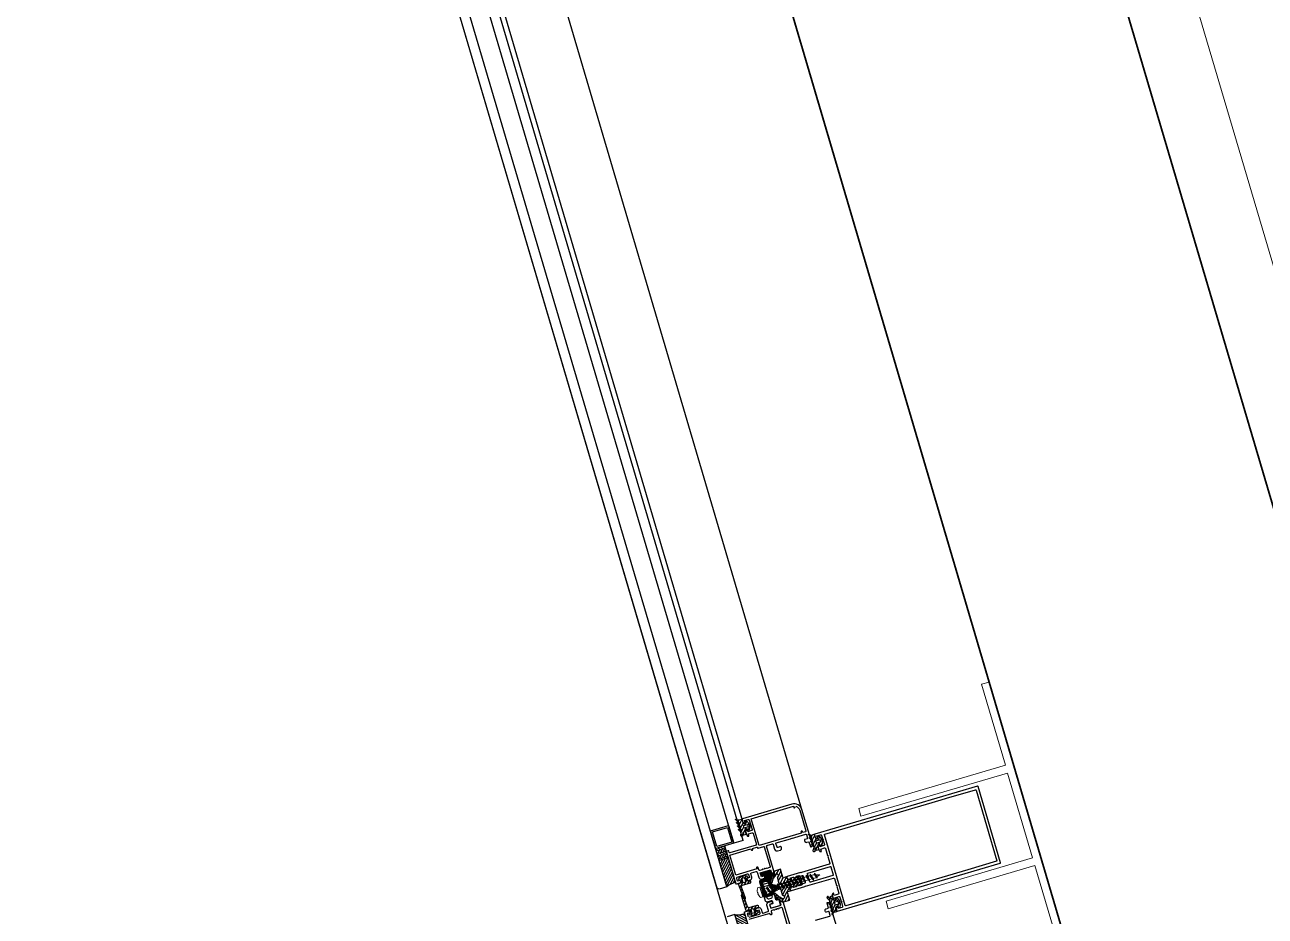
# Model space of a CAD drawing. Header units: millimetres. Extents: x 62878 to 70819, y -67946 to -61850.
# Drawn here: x 64462.2 to 64539.3, y -66742.2 to -66686.8 of the extents above; entities that cross this region are included whole.
import ezdxf

# ---------------------------------------------------------------- set-up
doc = ezdxf.new("R2010")
doc.units = ezdxf.units.MM
doc.layers.add('alan hesabı1', color=7, linetype='Continuous', plot=False)
for name, color, linetype, lineweight in [('Dog_dos_yeni', 63, 'Continuous', 5), ('DOGRAMA', 171, 'Continuous', 0), ('DUVAR-GAZBETON', 84, 'Continuous', 35), ('GOR-2', 152, 'Continuous', 20)]:
    doc.layers.add(name, color=color, linetype=linetype, lineweight=lineweight)
pattern_1 = [(61.42666, (64550.682, -66842.71405), (0.13941514, -0.07592747), [])]

# ---------------------------------------------------------------- blocks, each defined once
blk = doc.blocks.new('a2we')
at = {"lineweight": 5, "ltscale": 0.5}
for p, q in [((-196.01, -415.29), (-196.59, -417.25)), ((-196.01, -415.29), (-195.46, -417.71)), ((-198.11, -420.11), (-197.11, -419.74)), ((-194.92, -421.4), (-198.11, -420.11)), ((-193.92, -421.04), (-198.11, -420.11)), ((-198.11, -422.66), (-197.11, -422.3)), ((-194.92, -423.96), (-198.11, -422.66)), ((-193.92, -423.59), (-198.11, -422.66)), ((-197.57, -417.61), (-196.57, -417.24)), ((-194.16, -418.26), (-197.57, -417.61)), ((-195.16, -418.63), (-197.57, -417.61)), ((-197.11, -419.74), (-197.11, -418.43)), ((-197.11, -419.74), (-193.92, -421.04)), ((-197.11, -419.74), (-193.92, -421.04)), ((-197.11, -422.3), (-197.11, -420.51)), ((-197.11, -422.3), (-193.92, -423.59)), ((-197.11, -422.3), (-193.92, -423.59)), ((-197.11, -424.85), (-197.11, -423.07)), ((-196.89, -417.9), (-197.1, -418.34)), ((-196.57, -417.24), (-194.16, -418.26)), ((-194.16, -418.26), (-195.16, -418.63)), ((-195.16, -418.63), (-194.93, -419.3)), ((-194.92, -420.63), (-194.92, -419.36)), ((-193.92, -421.04), (-194.92, -421.4)), ((-194.92, -423.19), (-194.92, -421.4)), ((-193.92, -423.59), (-194.92, -423.96)), ((-198.11, -425.21), (-197.11, -424.85)), ((-194.92, -426.51), (-198.11, -425.21)), ((-193.92, -426.15), (-198.11, -425.21)), ((-198.11, -427.67), (-197.11, -427.31)), ((-194.92, -428.97), (-198.11, -427.67)), ((-193.92, -428.6), (-198.11, -427.67)), ((-198.11, -429.92), (-197.11, -429.56)), ((-194.92, -431.22), (-198.11, -429.92)), ((-193.92, -430.86), (-198.11, -429.92)), ((-197.11, -424.85), (-193.92, -426.15)), ((-197.11, -424.85), (-193.92, -426.15)), ((-197.11, -427.31), (-197.11, -425.62)), ((-197.11, -427.31), (-193.92, -428.6)), ((-197.11, -427.31), (-193.92, -428.6)), ((-197.11, -429.56), (-197.11, -428.02)), ((-197.11, -429.56), (-193.92, -430.86)), ((-197.11, -429.56), (-193.92, -430.86)), ((-197.11, -431.81), (-197.11, -430.28)), ((-194.92, -425.74), (-194.92, -423.96)), ((-193.92, -426.15), (-194.92, -426.51)), ((-194.92, -428.2), (-194.92, -426.51)), ((-193.92, -428.6), (-194.92, -428.97)), ((-194.92, -430.45), (-194.92, -428.97)), ((-193.92, -430.86), (-194.92, -431.22)), ((-194.92, -432.7), (-194.92, -431.22)), ((-198.11, -432.18), (-197.11, -431.81)), ((-194.92, -433.47), (-198.11, -432.18)), ((-193.92, -433.11), (-198.11, -432.18)), ((-198.11, -434.43), (-197.11, -434.07)), ((-194.92, -435.73), (-198.11, -434.43)), ((-193.92, -435.36), (-198.11, -434.43)), ((-198.11, -436.73), (-197.11, -436.36)), ((-194.92, -438.03), (-198.11, -436.73)), ((-193.92, -437.66), (-198.11, -436.73)), ((-198.11, -439.03), (-197.11, -438.66)), ((-194.92, -440.32), (-198.11, -439.03)), ((-193.92, -439.96), (-198.11, -439.03)), ((-197.11, -431.81), (-193.92, -433.11)), ((-197.11, -431.81), (-193.92, -433.11)), ((-197.11, -434.07), (-197.11, -432.53)), ((-197.11, -434.07), (-193.92, -435.36)), ((-197.11, -434.07), (-193.92, -435.36)), ((-197.11, -436.36), (-197.11, -434.79)), ((-197.11, -436.36), (-193.92, -437.66)), ((-197.11, -436.36), (-193.92, -437.66)), ((-197.11, -438.66), (-197.11, -437.13)), ((-197.11, -438.66), (-193.92, -439.96)), ((-197.11, -438.66), (-193.92, -439.96)), ((-193.92, -433.11), (-194.92, -433.47)), ((-194.92, -434.96), (-194.92, -433.47)), ((-193.92, -435.36), (-194.92, -435.73)), ((-194.92, -437.26), (-194.92, -435.73)), ((-193.92, -437.66), (-194.92, -438.03)), ((-194.92, -439.55), (-194.92, -438.03)), ((-198.11, -441.32), (-197.11, -440.96)), ((-194.92, -442.62), (-198.11, -441.32)), ((-193.92, -442.26), (-198.11, -441.32)), ((-198.11, -443.62), (-197.11, -443.25)), ((-194.92, -444.91), (-198.11, -443.62)), ((-193.92, -444.55), (-198.11, -443.62)), ((-198.11, -445.92), (-197.11, -445.55)), ((-193.92, -446.85), (-198.11, -445.92)), ((-194.92, -447.22), (-198.11, -445.92)), ((-197.11, -440.96), (-197.11, -439.43)), ((-197.11, -440.96), (-193.92, -442.26)), ((-197.11, -443.25), (-197.11, -441.73)), ((-197.11, -443.25), (-193.92, -444.55)), ((-197.11, -445.55), (-197.11, -444.02)), ((-197.11, -445.55), (-193.92, -446.85)), ((-197.11, -445.55), (-193.92, -446.85)), ((-197.11, -447.85), (-197.11, -446.32)), ((-193.92, -439.96), (-194.92, -440.32)), ((-194.92, -441.85), (-194.92, -440.32)), ((-193.92, -442.26), (-194.92, -442.62)), ((-194.92, -444.15), (-194.92, -442.62)), ((-193.92, -444.55), (-194.92, -444.91)), ((-194.92, -446.45), (-194.92, -444.91)), ((-193.92, -446.85), (-194.92, -447.22)), ((-192.8, -453.29), (-199.23, -453.29)), ((-199.23, -454.58), (-199.23, -453.29)), ((-197.11, -447.85), (-198.11, -448.22)), ((-194.92, -449.52), (-198.11, -448.22)), ((-198.11, -448.22), (-193.92, -449.15)), ((-198.11, -450.52), (-197.11, -450.15)), ((-194.92, -451.82), (-198.11, -450.52)), ((-193.92, -451.45), (-198.11, -450.52)), ((-193.92, -449.15), (-197.11, -447.85)), ((-197.11, -450.15), (-197.11, -448.62)), ((-197.11, -450.15), (-193.92, -451.45)), ((-197.11, -453.29), (-197.11, -450.92)), ((-194.92, -448.75), (-194.92, -447.22)), ((-193.92, -449.15), (-194.92, -449.52)), ((-194.92, -451.05), (-194.92, -449.52)), ((-193.92, -451.45), (-194.92, -451.82)), ((-194.92, -453.29), (-194.92, -451.82)), ((-192.8, -454.58), (-192.8, -453.29))]:
    blk.add_line(p, q, dxfattribs=at)
blk.add_lwpolyline([(-196.47, -455.66), (-196.11, -455.4), (-195.92, -455.4), (-195.56, -455.66)], dxfattribs=at)
for centre, radius, start, end in [((-196.91, -418.43), 0.2, 155.32512, 180), ((-195.12, -419.36), 0.2, 0, 19.11162), ((-195.66, -449.53), 6.19, 234.75731, 262.49049), ((-196.37, -449.53), 6.19, 277.50951, 305.24269)]:
    blk.add_arc(centre, radius, start, end, dxfattribs=at)

msp = doc.modelspace()

# ---------------------------------------------------------------- hatches: boundary and pattern name
at = {"layer": 'DOGRAMA', "lineweight": -2}
h = msp.add_hatch(dxfattribs=at)
h.set_pattern_fill('ANSI31', color=256, scale=0.05, angle=433.50578, style=0)
h.set_pattern_definition(pattern_1)
edge = h.paths.add_edge_path(flags=16)
edge.add_arc((64506.728, -66736.668), 0.4, 4.8897, 27.96362, ccw=False)
edge.add_line((64507.127, -66736.634), (64506.885, -66736.706))
edge.add_line((64506.885, -66736.706), (64506.84, -66736.552))
edge.add_line((64506.84, -66736.552), (64507.081, -66736.481))
edge = h.paths.add_edge_path()
edge.add_arc((64506.728, -66736.668), 0.5, -20.44324, 53.29656, ccw=False)
edge.add_line((64507.197, -66736.843), (64507.101, -66736.871))
edge.add_line((64507.101, -66736.871), (64507.067, -66736.756))
edge.add_line((64507.067, -66736.756), (64507.009, -66736.773))
edge.add_arc((64507.037, -66736.869), 0.1, 106.42666, 196.42666)
edge.add_line((64506.942, -66736.897), (64507.004, -66737.108))
edge.add_line((64507.004, -66737.108), (64506.831, -66737.159))
edge.add_line((64506.831, -66737.159), (64506.82, -66737.121))
edge.add_arc((64506.882, -66737.103), 0.065, 128.01732, 196.42666, ccw=False)
edge.add_arc((64506.822, -66737.026), 0.0327, 308.01732, 501.85694)
edge.add_arc((64506.97, -66737.104), 0.199, 150.51044, 200.77634)
edge.add_arc((64506.735, -66737.188), 0.05, -162.60118, 14.91205, ccw=False)
edge.add_arc((64506.996, -66737.106), 0.323, 158.041, 197.36731, ccw=False)
edge.add_arc((64506.678, -66736.978), 0.02, 338.041, 406.42666)
edge.add_line((64506.691, -66736.963), (64506.532, -66736.811))
edge.add_arc((64506.542, -66736.801), 0.015, 66.42666, 226.42666, ccw=False)
edge.add_line((64506.548, -66736.787), (64506.661, -66736.836))
edge.add_arc((64506.669, -66736.818), 0.02, 246.42666, 406.42666)
edge.add_line((64506.683, -66736.803), (64506.47, -66736.6))
edge.add_arc((64506.48, -66736.59), 0.015, 66.42666, 226.42666, ccw=False)
edge.add_line((64506.486, -66736.576), (64506.599, -66736.625))
edge.add_arc((64506.607, -66736.607), 0.02, 246.42666, 406.42666)
edge.add_line((64506.621, -66736.592), (64506.408, -66736.389))
edge.add_arc((64506.418, -66736.379), 0.015, 66.42666, 226.42666, ccw=False)
edge.add_line((64506.424, -66736.365), (64506.537, -66736.414))
edge.add_arc((64506.545, -66736.396), 0.02, 246.42666, 406.42666)
edge.add_line((64506.559, -66736.381), (64506.345, -66736.178))
edge.add_arc((64506.356, -66736.168), 0.015, 66.42666, 226.42666, ccw=False)
edge.add_line((64506.362, -66736.154), (64506.467, -66736.2))
edge.add_arc((64506.507, -66736.108), 0.1, 246.42666, 286.42666)
edge.add_line((64506.535, -66736.204), (64506.721, -66736.149))
edge.add_line((64506.721, -66736.149), (64506.783, -66736.36))
edge.add_arc((64506.879, -66736.332), 0.1, 196.42666, 286.42666)
edge.add_line((64506.907, -66736.428), (64506.965, -66736.411))
edge.add_line((64506.965, -66736.411), (64506.931, -66736.296))
edge.add_line((64506.931, -66736.296), (64507.027, -66736.268))
h = msp.add_hatch(dxfattribs=at)
h.set_pattern_fill('ANSI31', color=256, scale=0.05, angle=433.50578, style=0)
h.set_pattern_definition(pattern_1)
edge = h.paths.add_edge_path()
edge.add_arc((64511.032, -66737.047), 0.1, 246.42666, 286.42666)
edge.add_line((64511.06, -66737.143), (64511.226, -66737.094))
edge.add_line((64511.226, -66737.094), (64511.288, -66737.305))
edge.add_arc((64511.384, -66737.277), 0.1, 196.42666, 286.42666)
edge.add_line((64511.412, -66737.373), (64511.47, -66737.356))
edge.add_line((64511.47, -66737.356), (64511.436, -66737.24))
edge.add_line((64511.436, -66737.24), (64511.532, -66737.212))
edge.add_arc((64511.233, -66737.613), 0.5, -20.44324, 53.29656, ccw=False)
edge.add_line((64511.701, -66737.788), (64511.606, -66737.816))
edge.add_line((64511.606, -66737.816), (64511.572, -66737.701))
edge.add_line((64511.572, -66737.701), (64511.514, -66737.718))
edge.add_arc((64511.542, -66737.814), 0.1, 106.42666, 196.42666)
edge.add_line((64511.446, -66737.842), (64511.509, -66738.053))
edge.add_line((64511.509, -66738.053), (64511.356, -66738.098))
edge.add_line((64511.356, -66738.098), (64511.345, -66738.06))
edge.add_arc((64511.407, -66738.042), 0.065, 128.01732, 196.42666, ccw=False)
edge.add_arc((64511.347, -66737.965), 0.0327, 308.01732, 501.85694)
edge.add_arc((64511.51, -66738.097), 0.242, 141.22919, 186.73596)
edge.add_arc((64511.221, -66738.138), 0.05, -162.60118, 14.91205, ccw=False)
edge.add_arc((64511.543, -66738.11), 0.372, 149.92664, 186.57816, ccw=False)
edge.add_arc((64511.202, -66737.916), 0.02, 338.041, 406.42666)
edge.add_line((64511.216, -66737.902), (64511.057, -66737.75))
edge.add_arc((64511.067, -66737.739), 0.015, 66.42666, 226.42666, ccw=False)
edge.add_line((64511.073, -66737.726), (64511.186, -66737.775))
edge.add_arc((64511.194, -66737.757), 0.02, 246.42666, 406.42666)
edge.add_line((64511.208, -66737.742), (64510.994, -66737.539))
edge.add_arc((64511.005, -66737.528), 0.015, 66.42666, 226.42666, ccw=False)
edge.add_line((64511.011, -66737.515), (64511.124, -66737.564))
edge.add_arc((64511.132, -66737.546), 0.02, 246.42666, 406.42666)
edge.add_line((64511.145, -66737.531), (64510.932, -66737.328))
edge.add_arc((64510.943, -66737.317), 0.015, 66.42666, 226.42666, ccw=False)
edge.add_line((64510.949, -66737.304), (64511.061, -66737.353))
edge.add_arc((64511.069, -66737.335), 0.02, 246.42666, 406.42666)
edge.add_line((64511.083, -66737.32), (64510.87, -66737.117))
edge.add_arc((64510.88, -66737.106), 0.015, 66.42666, 226.42666, ccw=False)
edge.add_line((64510.886, -66737.093), (64510.992, -66737.139))
edge = h.paths.add_edge_path(flags=16)
edge.add_line((64511.607, -66737.586), (64511.419, -66737.642))
edge.add_arc((64511.41, -66737.613), 0.03, 196.42666, 286.42666, ccw=False)
edge.add_line((64511.381, -66737.621), (64511.353, -66737.526))
edge.add_arc((64511.382, -66737.517), 0.03, 106.42666, 196.42666, ccw=False)
edge.add_line((64511.373, -66737.488), (64511.562, -66737.433))
edge.add_arc((64511.57, -66737.461), 0.03, 24.19309, 106.42666, ccw=False)
edge.add_arc((64511.233, -66737.613), 0.4, 8.66022, 24.19309, ccw=False)
edge.add_arc((64511.599, -66737.557), 0.03, -73.57334, 8.66022, ccw=False)
h = msp.add_hatch(dxfattribs=at)
h.set_pattern_fill('AR-HBONE', color=256, scale=0.03, angle=433.50578, style=0)
h.set_pattern_definition([(331.42666, (64538.85888, -66723.72737), (0.16277867, 0.04799068), [0.36, -0.12]), (61.42666, (64538.96426, -66723.78476), (0.16277867, 0.04799068), [0.36, -0.12])])
h.paths.add_polyline_path([(64505.74, -66738.055), (64505.669, -66737.815), (64505.093, -66737.984), (64505.312, -66738.726), (64505.888, -66738.557)])
h = msp.add_hatch(dxfattribs=at)
h.set_pattern_fill('ANSI31', color=256, scale=0.04, angle=433.50578, style=0)
h.set_pattern_definition([(61.42666, (64556.42259, -66862.18545), (0.11153211, -0.06074198), [])])
h.paths.add_polyline_path([(64505.94, -66738.83, 0.414214), (64505.974, -66738.848), (64506.342, -66740.098, 0.153231), (64505.795, -66740.363), (64505.39, -66738.992)])
h.paths.add_polyline_path([(64505.888, -66738.557), (64505.958, -66738.795, 0.414214), (64505.94, -66738.83), (64505.39, -66738.992), (64505.312, -66738.726)])
at = {"layer": 'DOGRAMA', "lineweight": -2, "ltscale": 5}
h = msp.add_hatch(dxfattribs=at)
h.set_pattern_fill('ANSI31', color=256, scale=0.015, angle=433.50578, style=0)
h.set_pattern_definition([(61.42666, (64550.682, -66842.714046), (0.041824542, -0.022778242), [])])
edge = h.paths.add_edge_path(flags=16)
edge.add_line((64508.742, -66740.418), (64508.75, -66740.445))
edge.add_arc((64508.721, -66740.453), 0.03, -43.57334, 16.42666, ccw=False)
edge.add_line((64508.743, -66740.474), (64508.563, -66740.662))
edge.add_arc((64508.636, -66740.731), 0.1, 136.42666, 164.28562)
edge.add_arc((64508.443, -66740.677), 0.1, 286.42666, 344.28562, ccw=False)
edge.add_line((64508.471, -66740.773), (64508.279, -66740.83))
edge.add_arc((64508.265, -66740.782), 0.05, 196.42666, 286.42666, ccw=False)
edge.add_line((64508.217, -66740.796), (64508.034, -66740.172))
edge.add_arc((64508.129, -66740.144), 0.1, 106.42666, 196.42666, ccw=False)
edge.add_line((64508.101, -66740.048), (64508.245, -66740.006))
edge.add_arc((64508.274, -66740.102), 0.1, 16.42666, 106.42666, ccw=False)
edge.add_line((64508.369, -66740.073), (64508.429, -66740.276))
edge.add_arc((64508.525, -66740.248), 0.1, 196.42666, 256.42666)
edge.add_line((64508.502, -66740.345), (64508.72, -66740.398))
edge.add_arc((64508.713, -66740.427), 0.03, 16.42666, 76.42666, ccw=False)
edge = h.paths.add_edge_path()
edge.add_line((64508.194, -66739.833), (64508.151, -66739.684))
edge.add_arc((64508.122, -66739.693), 0.03, 16.42666, 106.42666)
edge.add_line((64508.113, -66739.664), (64507.979, -66739.704))
edge.add_arc((64507.97, -66739.675), 0.03, 196.42666, 286.42666, ccw=False)
edge.add_line((64507.942, -66739.683), (64507.902, -66739.549))
edge.add_arc((64507.95, -66739.535), 0.05, 106.42666, 196.42666, ccw=False)
edge.add_line((64507.936, -66739.487), (64508.449, -66739.336))
edge.add_arc((64508.463, -66739.384), 0.05, 16.42666, 106.42666, ccw=False)
edge.add_line((64508.511, -66739.37), (64508.588, -66739.629))
edge.add_arc((64508.54, -66739.643), 0.05, -73.57334, 16.42666, ccw=False)
edge.add_line((64508.554, -66739.691), (64508.472, -66739.715))
edge.add_arc((64508.486, -66739.763), 0.05, 106.42666, 196.42666)
edge.add_line((64508.438, -66739.777), (64508.549, -66740.151))
edge.add_arc((64508.644, -66740.122), 0.1, 196.42666, 256.42666)
edge.add_line((64508.621, -66740.219), (64508.84, -66740.272))
edge.add_arc((64508.833, -66740.301), 0.03, 16.42666, 76.42666, ccw=False)
edge.add_line((64508.861, -66740.293), (64508.918, -66740.485))
edge.add_arc((64508.889, -66740.494), 0.03, -43.57334, 16.42666, ccw=False)
edge.add_line((64508.911, -66740.514), (64508.725, -66740.71))
edge.add_arc((64508.798, -66740.779), 0.1, 136.42666, 166.91533)
edge.add_arc((64508.505, -66740.711), 0.2, 286.42666, 346.91533, ccw=False)
edge.add_line((64508.562, -66740.903), (64508.226, -66741.002))
edge.add_arc((64508.198, -66740.906), 0.1, 196.42666, 286.42666, ccw=False)
edge.add_line((64508.102, -66740.934), (64508.025, -66740.675))
edge.add_line((64508.025, -66740.675), (64508.046, -66740.638))
edge.add_line((64508.046, -66740.638), (64508.008, -66740.618))
edge.add_line((64508.008, -66740.618), (64507.847, -66740.071))
edge.add_arc((64507.943, -66740.043), 0.1, 106.42666, 196.42666, ccw=False)
edge.add_line((64507.915, -66739.947), (64508.174, -66739.87))
edge.add_arc((64508.166, -66739.842), 0.03, 286.42666, 376.42666)
at = {"layer": 'DOGRAMA', "lineweight": -2}
h = msp.add_hatch(dxfattribs=at)
h.set_pattern_fill('ANSI31', color=256, scale=0.05, angle=433.50578, style=0)
h.set_pattern_definition(pattern_1)
edge = h.paths.add_edge_path(flags=16)
edge.add_arc((64510.269, -66740.014), 0.05, 286.42666, 376.42666)
edge.add_line((64510.317, -66740), (64510.3, -66739.942))
edge.add_arc((64510.252, -66739.956), 0.05, 16.42666, 106.42666)
edge.add_line((64510.237, -66739.908), (64510.022, -66739.972))
edge.add_line((64510.022, -66739.972), (64510.067, -66740.125))
edge.add_line((64510.067, -66740.125), (64510.283, -66740.062))
h.paths.add_polyline_path([(64509.923, -66740.168), (64509.878, -66740.014), (64509.614, -66740.092), (64509.659, -66740.246)], flags=16)
edge = h.paths.add_edge_path()
edge.add_arc((64510.222, -66739.903), 0.2, 35.86044, 106.42666)
edge.add_line((64510.165, -66739.711), (64510.111, -66739.727))
edge.add_line((64510.111, -66739.727), (64510.128, -66739.784))
edge.add_line((64510.128, -66739.784), (64510.005, -66739.82))
edge.add_line((64510.005, -66739.82), (64509.967, -66739.8))
edge.add_arc((64509.919, -66739.888), 0.1, 61.42666, 106.42666)
edge.add_line((64509.891, -66739.792), (64509.766, -66739.828))
edge.add_line((64509.766, -66739.828), (64509.783, -66739.886))
edge.add_line((64509.783, -66739.886), (64509.66, -66739.922))
edge.add_line((64509.66, -66739.922), (64509.521, -66739.847))
edge.add_line((64509.521, -66739.847), (64509.49, -66739.743))
edge.add_line((64509.49, -66739.743), (64509.25, -66739.814))
edge.add_line((64509.25, -66739.814), (64509.284, -66739.751))
edge.add_line((64509.284, -66739.751), (64509.143, -66739.272))
edge.add_line((64509.143, -66739.272), (64508.829, -66739.364))
edge.add_arc((64508.914, -66739.652), 0.3, 106.42666, 166.42666)
edge.add_line((64508.623, -66739.582), (64508.507, -66740.059))
edge.add_arc((64508.536, -66740.066), 0.03, 166.42666, 256.42666)
edge.add_line((64508.529, -66740.095), (64508.588, -66740.109))
edge.add_arc((64508.595, -66740.08), 0.03, 256.42666, 346.42666)
edge.add_line((64508.624, -66740.087), (64508.715, -66739.711))
edge.add_arc((64508.909, -66739.758), 0.2, 104.50706, 166.42666, ccw=False)
edge.add_arc((64508.892, -66739.659), 0.1, -43.57334, 109.14151, ccw=False)
edge.add_arc((64509.037, -66739.796), 0.1, 136.42666, 196.42666)
edge.add_line((64508.941, -66739.825), (64509.033, -66740.138))
edge.add_arc((64508.985, -66740.152), 0.05, -73.57334, 16.42666, ccw=False)
edge.add_line((64509, -66740.2), (64508.952, -66740.214))
edge.add_arc((64508.966, -66740.262), 0.05, 106.42666, 196.42666)
edge.add_line((64508.918, -66740.276), (64508.974, -66740.468))
edge.add_arc((64509.022, -66740.454), 0.05, 196.42666, 286.42666)
edge.add_line((64509.036, -66740.502), (64509.084, -66740.488))
edge.add_arc((64509.099, -66740.536), 0.05, 16.42666, 106.42666, ccw=False)
edge.add_line((64509.146, -66740.522), (64509.239, -66740.835))
edge.add_arc((64509.335, -66740.807), 0.1, 196.42666, 256.42666)
edge.add_arc((64509.288, -66741.001), 0.1, -76.28819, 76.42666, ccw=False)
edge.add_arc((64509.249, -66740.909), 0.2, 226.42666, 288.34626, ccw=False)
edge.add_line((64509.111, -66741.054), (64508.83, -66740.787))
edge.add_arc((64508.809, -66740.808), 0.03, 46.42666, 136.42666)
edge.add_line((64508.788, -66740.788), (64508.746, -66740.831))
edge.add_arc((64508.768, -66740.852), 0.03, 136.42666, 226.42666)
edge.add_line((64508.747, -66740.874), (64509.103, -66741.212))
edge.add_arc((64509.31, -66740.995), 0.3, 226.42666, 286.42666)
edge.add_line((64509.395, -66741.283), (64509.708, -66741.19))
edge.add_line((64509.708, -66741.19), (64509.567, -66740.711))
edge.add_line((64509.567, -66740.711), (64509.505, -66740.677))
edge.add_line((64509.505, -66740.677), (64509.745, -66740.606))
edge.add_line((64509.745, -66740.606), (64509.714, -66740.502))
edge.add_line((64509.714, -66740.502), (64509.79, -66740.363))
edge.add_line((64509.79, -66740.363), (64509.913, -66740.327))
edge.add_line((64509.913, -66740.327), (64509.93, -66740.385))
edge.add_line((64509.93, -66740.385), (64510.055, -66740.348))
edge.add_arc((64510.026, -66740.252), 0.1, 286.42666, 331.42666)
edge.add_line((64510.114, -66740.3), (64510.135, -66740.262))
edge.add_line((64510.135, -66740.262), (64510.258, -66740.225))
edge.add_line((64510.258, -66740.225), (64510.275, -66740.283))
edge.add_line((64510.275, -66740.283), (64510.329, -66740.267))
edge.add_arc((64510.272, -66740.075), 0.2, 286.42666, 356.99288)
edge.add_arc((64510.002, -66740.061), 0.47, 356.99288, 395.86044)
h = msp.add_hatch(dxfattribs=at)
h.set_pattern_fill('ANSI31', color=256, scale=0.05, angle=433.50578, style=0)
h.set_pattern_definition(pattern_1)
edge = h.paths.add_edge_path(flags=16)
edge.add_arc((64506.708, -66739.446), 0.668, 279.55098, 293.30234, ccw=False)
edge.add_line((64506.819, -66740.105), (64506.738, -66739.832))
edge.add_line((64506.738, -66739.832), (64506.892, -66739.787))
edge.add_line((64506.892, -66739.787), (64506.972, -66740.06))
edge = h.paths.add_edge_path()
edge.add_line((64507.299, -66740.055), (64507.268, -66739.95))
edge.add_line((64507.268, -66739.95), (64507.038, -66740.018))
edge.add_line((64507.038, -66740.018), (64506.984, -66739.835))
edge.add_line((64506.984, -66739.835), (64507.099, -66739.801))
edge.add_line((64507.099, -66739.801), (64507.071, -66739.705))
edge.add_arc((64506.899, -66740.113), 0.442, 67.11901, 145.73431)
edge.add_line((64506.534, -66739.864), (64506.562, -66739.96))
edge.add_line((64506.562, -66739.96), (64506.677, -66739.926))
edge.add_line((64506.677, -66739.926), (64506.731, -66740.108))
edge.add_line((64506.731, -66740.108), (64506.501, -66740.176))
edge.add_line((64506.501, -66740.176), (64506.863, -66741.088))
edge.add_arc((64506.911, -66741.074), 0.05, 196.42666, 369.71682)
edge.add_line((64506.96, -66741.065), (64506.711, -66740.379))
edge.add_arc((64506.808, -66740.356), 0.1, 106.42666, 192.85193, ccw=False)
edge.add_line((64506.78, -66740.26), (64507.265, -66740.117))
edge.add_arc((64507.251, -66740.069), 0.05, 286.42666, 376.42666)
h = msp.add_hatch(dxfattribs=at)
h.set_pattern_fill('ANSI31', color=256, scale=0.05, angle=433.50578, style=0)
h.set_pattern_definition(pattern_1)
edge = h.paths.add_edge_path(flags=16)
edge.add_arc((64507.271, -66741.358), 0.668, 279.55098, 293.30234, ccw=False)
edge.add_line((64507.382, -66742.017), (64507.302, -66741.743))
edge.add_line((64507.302, -66741.743), (64507.455, -66741.698))
edge.add_line((64507.455, -66741.698), (64507.536, -66741.972))
edge = h.paths.add_edge_path()
edge.add_line((64507.739, -66741.531), (64507.771, -66741.636))
edge.add_line((64507.771, -66741.636), (64507.54, -66741.704))
edge.add_line((64507.54, -66741.704), (64507.594, -66741.887))
edge.add_line((64507.594, -66741.887), (64507.709, -66741.853))
edge.add_line((64507.709, -66741.853), (64507.737, -66741.949))
edge.add_arc((64507.372, -66741.7), 0.442, 247.11901, 325.73431, ccw=False)
edge.add_line((64507.2, -66742.107), (64507.172, -66742.011))
edge.add_line((64507.172, -66742.011), (64507.287, -66741.977))
edge.add_line((64507.287, -66741.977), (64507.233, -66741.795))
edge.add_line((64507.233, -66741.795), (64507.003, -66741.863))
edge.add_line((64507.003, -66741.863), (64506.712, -66740.907))
edge.add_arc((64506.76, -66740.892), 0.05, 23.1365, 196.42666, ccw=False)
edge.add_line((64506.806, -66740.873), (64507.07, -66741.579))
edge.add_arc((64507.164, -66741.544), 0.1, 200.00139, 286.42666)
edge.add_line((64507.192, -66741.64), (64507.677, -66741.497))
edge.add_arc((64507.691, -66741.545), 0.05, 16.42666, 106.42666, ccw=False)
h = msp.add_hatch(dxfattribs=at)
h.set_pattern_fill('ANSI31', color=256, scale=0.05, angle=433.50578, style=0)
h.set_pattern_definition(pattern_1)
edge = h.paths.add_edge_path()
edge.add_arc((64512.502, -66742.035), 0.1, 106.42666, 146.42666, ccw=False)
edge.add_line((64512.474, -66741.939), (64512.64, -66741.89))
edge.add_line((64512.64, -66741.89), (64512.578, -66741.679))
edge.add_arc((64512.674, -66741.651), 0.1, 106.42666, 196.42666, ccw=False)
edge.add_line((64512.645, -66741.555), (64512.703, -66741.538))
edge.add_line((64512.703, -66741.538), (64512.737, -66741.653))
edge.add_line((64512.737, -66741.653), (64512.833, -66741.624))
edge.add_arc((64512.364, -66741.45), 0.5, 339.55676, 413.29656)
edge.add_line((64512.663, -66741.049), (64512.567, -66741.077))
edge.add_line((64512.567, -66741.077), (64512.601, -66741.192))
edge.add_line((64512.601, -66741.192), (64512.543, -66741.209))
edge.add_arc((64512.515, -66741.113), 0.1, 196.42666, 286.42666, ccw=False)
edge.add_line((64512.419, -66741.142), (64512.357, -66740.931))
edge.add_line((64512.357, -66740.931), (64512.204, -66740.976))
edge.add_line((64512.204, -66740.976), (64512.215, -66741.014))
edge.add_arc((64512.278, -66740.995), 0.065, 196.42666, 264.83599)
edge.add_arc((64512.269, -66741.092), 0.0327, -109.00362, 84.83599, ccw=False)
edge.add_arc((64512.335, -66740.893), 0.242, 206.11735, 251.62413, ccw=False)
edge.add_arc((64512.069, -66741.015), 0.05, 17.94126, 195.4545)
edge.add_arc((64512.354, -66740.864), 0.372, 206.27516, 242.92668)
edge.add_arc((64512.174, -66741.212), 0.02, -13.57334, 54.81232, ccw=False)
edge.add_line((64512.193, -66741.216), (64512.142, -66741.43))
edge.add_arc((64512.156, -66741.434), 0.015, 166.42666, 326.42666)
edge.add_line((64512.169, -66741.442), (64512.237, -66741.339))
edge.add_arc((64512.253, -66741.35), 0.02, -13.57334, 146.42666, ccw=False)
edge.add_line((64512.273, -66741.355), (64512.204, -66741.641))
edge.add_arc((64512.218, -66741.645), 0.015, 166.42666, 326.42666)
edge.add_line((64512.231, -66741.653), (64512.299, -66741.55))
edge.add_arc((64512.316, -66741.562), 0.02, -13.57334, 146.42666, ccw=False)
edge.add_line((64512.335, -66741.566), (64512.266, -66741.852))
edge.add_arc((64512.281, -66741.856), 0.015, 166.42666, 326.42666)
edge.add_line((64512.293, -66741.864), (64512.361, -66741.761))
edge.add_arc((64512.378, -66741.773), 0.02, -13.57334, 146.42666, ccw=False)
edge.add_line((64512.397, -66741.777), (64512.328, -66742.063))
edge.add_arc((64512.343, -66742.067), 0.015, 166.42666, 326.42666)
edge.add_line((64512.355, -66742.075), (64512.419, -66741.979))
edge = h.paths.add_edge_path(flags=16)
edge.add_line((64512.693, -66741.269), (64512.505, -66741.325))
edge.add_arc((64512.513, -66741.354), 0.03, 106.42666, 196.42666)
edge.add_line((64512.484, -66741.362), (64512.513, -66741.458))
edge.add_arc((64512.541, -66741.45), 0.03, 196.42666, 286.42666)
edge.add_line((64512.55, -66741.478), (64512.738, -66741.423))
edge.add_arc((64512.73, -66741.394), 0.03, 286.42666, 368.66022)
edge.add_arc((64512.364, -66741.45), 0.4, 8.66022, 24.19309)
edge.add_arc((64512.702, -66741.298), 0.03, 24.19309, 106.42666)
h = msp.add_hatch(dxfattribs=at)
h.set_pattern_fill('ANSI31', color=256, scale=0.04, angle=433.50578, style=0)
h.set_pattern_definition([(331.42666, (64482.74692, -66612.28634), (0.06074198, 0.11153211), [])])
h.paths.add_polyline_path([(64507.257, -66743.299, -0.414214), (64507.276, -66743.265), (64506.908, -66742.016, -0.153231), (64506.304, -66742.09), (64506.708, -66743.461)])
h.paths.add_polyline_path([(64507.362, -66743.557), (64507.291, -66743.318, -0.414214), (64507.257, -66743.299), (64506.708, -66743.461), (64506.786, -66743.727)])

# ---------------------------------------------------------------- linework, layer by layer
at = {"layer": 'alan hesabı1'}
msp.add_lwpolyline([(63724.954, -65595.463), (64131.543, -65475.352), (64132.288, -65475.758), (64579.093, -66991.106), (64176.603, -67109.71), (64175.127, -67104.703), (64170.387, -67106.1)], close=True, dxfattribs=at)
at = {"layer": 'Dog_dos_yeni'}
msp.add_lwpolyline([(64526.908, -66743.939), (64522.1, -66727.633), (64521.621, -66727.774), (64523.105, -66732.81), (64513.993, -66735.496), (64514.134, -66735.976), (64523.247, -66733.289), (64524.802, -66738.565), (64515.69, -66741.251), (64515.831, -66741.731), (64524.943, -66739.044), (64526.428, -66744.08), (64526.908, -66743.939)], close=True, dxfattribs=at)
at = {"layer": 'DOGRAMA', "lineweight": -2}
for p, q in [((64505.795, -66740.363), (64477.588, -66644.705)), ((64477.034, -66644.983), (64505.178, -66740.43)), ((64510.506, -66735.691), (64484.118, -66646.199)), ((64506.241, -66737.646), (64479.441, -66646.744)), ((64506.82, -66737.475), (64480.016, -66646.574)), ((64506.786, -66736.298), (64480.663, -66647.707)), ((64505.776, -66738.179), (64505.669, -66737.815)), ((64506.82, -66737.475), (64506.241, -66737.646)), ((64505.888, -66738.557), (64505.312, -66738.726)), ((64505.888, -66738.557), (64505.312, -66738.726)), ((64505.795, -66740.363), (64505.315, -66740.505)), ((64505.315, -66740.505), (64505.178, -66740.43)), ((64506.304, -66742.09), (64505.824, -66742.231)), ((64534.51, -66837.749), (64506.304, -66742.09))]:
    msp.add_line(p, q, dxfattribs=at)
at = {"layer": 'DOGRAMA', "lineweight": -2, "ltscale": 0.5}
for points in [[(64512.416, -66740.757, 0.414214), (64512.349, -66740.881), (64512.419, -66741.121, 0.414214), (64512.544, -66741.188), (64512.563, -66741.183), (64512.52, -66741.039), (64512.76, -66740.968, -0.414214), (64512.822, -66741.002), (64512.899, -66741.261), (64512.936, -66741.281), (64512.916, -66741.318), (64512.992, -66741.577, -0.414214), (64512.958, -66741.64), (64512.718, -66741.71), (64512.676, -66741.566), (64512.657, -66741.572, 0.414214), (64512.589, -66741.696), (64512.637, -66741.859, 0.414214), (64512.674, -66741.88), (64522.784, -66738.899, 0.414214), (64522.805, -66738.862), (64521.408, -66734.123, 0.414214), (64521.37, -66734.103), (64511.26, -66737.084, 0.414214), (64511.24, -66737.121), (64511.288, -66737.284, 0.414214), (64511.412, -66737.352), (64511.432, -66737.346), (64511.389, -66737.202), (64511.629, -66737.131, -0.414214), (64511.691, -66737.165), (64511.767, -66737.424), (64511.805, -66737.445), (64511.784, -66737.482), (64511.861, -66737.741, -0.414214), (64511.827, -66737.803), (64511.587, -66737.874), (64511.545, -66737.73), (64511.526, -66737.735, 0.414214), (64511.458, -66737.86), (64511.529, -66738.099, 0.414214), (64511.653, -66738.167), (64511.672, -66738.161), (64511.63, -66738.017), (64511.869, -66737.947, -0.414214), (64511.932, -66737.981), (64512.058, -66738.409), (64512.095, -66738.429), (64512.075, -66738.467), (64512.2, -66738.892, -0.414214), (64512.166, -66738.954), (64510.44, -66739.463), (64510.42, -66739.5), (64510.382, -66739.48), (64509.557, -66739.723, 0.414214), (64509.524, -66739.785), (64509.532, -66739.813, 0.198912), (64509.556, -66739.843), (64509.644, -66739.891, 0.198912), (64509.682, -66739.895), (64509.758, -66739.872), (64509.749, -66739.844, -0.414214), (64509.77, -66739.806), (64509.933, -66739.758), (64509.989, -66739.789, 0.198912), (64510.027, -66739.793), (64510.103, -66739.771), (64510.095, -66739.742, -0.414214), (64510.115, -66739.705), (64510.278, -66739.657), (64510.334, -66739.687, 0.198912), (64510.372, -66739.691), (64510.496, -66739.655, -0.414214), (64510.534, -66739.675), (64510.658, -66740.097, -0.414214), (64510.638, -66740.134), (64510.514, -66740.171, 0.198912), (64510.484, -66740.195), (64510.453, -66740.251), (64510.29, -66740.299, -0.414214), (64510.253, -66740.279), (64510.244, -66740.25), (64510.168, -66740.273, 0.198912), (64510.139, -66740.297), (64510.108, -66740.353), (64509.945, -66740.401, -0.414214), (64509.908, -66740.381), (64509.899, -66740.352), (64509.823, -66740.374, 0.198912), (64509.793, -66740.399), (64509.746, -66740.486, 0.198912), (64509.741, -66740.524), (64509.75, -66740.552, 0.414214), (64509.812, -66740.586), (64510.637, -66740.343), (64510.657, -66740.306), (64510.694, -66740.326), (64512.421, -66739.817, -0.414214), (64512.483, -66739.851), (64512.608, -66740.276), (64512.646, -66740.296), (64512.625, -66740.334), (64512.752, -66740.762, -0.414214), (64512.718, -66740.824), (64512.478, -66740.895), (64512.436, -66740.751)], [(64519.119, -66734.954), (64519.455, -66734.855), (64521.249, -66734.327, -0.414214), (64521.286, -66734.347), (64522.581, -66738.74, -0.414214), (64522.561, -66738.777), (64520.767, -66739.306), (64520.431, -66739.405), (64513.199, -66741.537, -0.414214), (64513.162, -66741.517), (64511.867, -66737.124, -0.414214), (64511.887, -66737.087)], [(64506.932, -66736.37), (64506.895, -66736.244), (64507.135, -66736.173, -0.414214), (64507.197, -66736.207), (64507.372, -66736.802, -0.414214), (64507.338, -66736.864), (64507.098, -66736.935), (64507.061, -66736.808, 0.668097), (64507.009, -66736.803), (64506.971, -66736.874, 0.198962), (64506.967, -66736.912), (64507.037, -66737.151, 0.372839), (64507.147, -66737.222, 0.45685), (64507.172, -66737.184), (64507.138, -66737.069), (64507.368, -66737.001, -0.414214), (64507.43, -66737.035), (64507.634, -66737.725, -0.414214), (64507.614, -66737.763), (64505.983, -66738.243, -0.414214), (64505.946, -66738.223), (64505.92, -66738.137, 0.414214), (64505.883, -66738.117), (64505.797, -66738.142, 0.414214), (64505.776, -66738.179), (64506.362, -66740.165, 0.414214), (64506.399, -66740.185), (64506.619, -66740.12, 0.198962), (64506.649, -66740.096), (64506.677, -66740, 0.668048), (64506.642, -66739.957), (64506.472, -66740.007), (64506.415, -66739.815, -0.414214), (64506.449, -66739.753), (64507.092, -66739.564, -0.414214), (64507.154, -66739.598), (64507.21, -66739.789), (64507.04, -66739.84, 0.668048), (64507.034, -66739.895), (64507.11, -66739.96, 0.19911), (64507.148, -66739.964), (64507.253, -66739.933, 0.414214), (64507.347, -66739.759), (64507.288, -66739.558, -0.414214), (64507.322, -66739.496), (64507.619, -66739.408, -0.414214), (64507.681, -66739.442), (64507.78, -66739.778, 0.414214), (64507.967, -66739.879), (64508.13, -66739.831, 0.414214), (64508.163, -66739.769), (64508.141, -66739.692, 0.414214), (64508.116, -66739.679), (64507.943, -66739.73), (64507.873, -66739.49), (64508.515, -66739.3), (64508.628, -66739.684), (64508.533, -66739.712, 0.414214), (64508.499, -66739.775), (64508.513, -66739.822, 0.414214), (64508.575, -66739.856), (64508.652, -66739.834, 0.414214), (64508.787, -66739.585), (64508.272, -66737.84, -0.414214), (64508.293, -66737.802), (64508.643, -66737.699, -0.414214), (64508.68, -66737.719), (64508.77, -66738.026, 0.414214), (64508.957, -66738.128), (64509.129, -66738.077, 0.414214), (64509.197, -66737.953), (64509.191, -66737.933), (64509.177, -66737.886, 0.414214), (64509.14, -66737.865), (64508.958, -66737.919, -0.414214), (64508.92, -66737.899), (64508.853, -66737.668, -0.414214), (64508.873, -66737.631), (64509.76, -66737.37), (64509.78, -66737.332), (64509.818, -66737.353), (64510.705, -66737.091, -0.414214), (64510.742, -66737.111), (64510.81, -66737.342, -0.414214), (64510.79, -66737.379), (64510.636, -66737.424, 0.414214), (64510.616, -66737.461), (64510.63, -66737.509), (64510.636, -66737.529, 0.414214), (64510.76, -66737.596), (64510.899, -66737.555), (64510.99, -66737.862, 0.414214), (64511.027, -66737.882), (64511.046, -66737.877, 0.414214), (64511.114, -66737.753), (64510.469, -66735.566, 0.414214), (64509.848, -66735.227), (64506.769, -66736.135, 0.414214), (64506.749, -66736.172), (64506.797, -66736.335, 0.19911), (64506.821, -66736.365), (64506.891, -66736.403, 0.668097)], [(64508.194, -66739.833), (64508.151, -66739.684, 0.414214), (64508.113, -66739.664), (64507.979, -66739.704, -0.414214), (64507.942, -66739.683), (64507.902, -66739.549, -0.414214), (64507.936, -66739.487), (64508.449, -66739.336, -0.414214), (64508.511, -66739.37), (64508.588, -66739.629, -0.414214), (64508.554, -66739.691), (64508.472, -66739.715, 0.414214), (64508.438, -66739.777), (64508.549, -66740.151, 0.267949), (64508.621, -66740.219), (64508.84, -66740.272, -0.267949), (64508.861, -66740.293), (64508.918, -66740.485, -0.267949), (64508.911, -66740.514), (64508.725, -66740.71, 0.133822), (64508.7, -66740.756, -0.270236), (64508.562, -66740.903), (64508.226, -66741.002, -0.414214), (64508.102, -66740.934), (64508.025, -66740.675), (64508.046, -66740.638), (64508.008, -66740.618), (64507.847, -66740.071, -0.414214), (64507.915, -66739.947), (64508.174, -66739.87, 0.414214)], [(64508.607, -66741.233), (64508.651, -66741.382, -0.414214), (64508.631, -66741.419), (64508.496, -66741.459, 0.414214), (64508.476, -66741.496), (64508.516, -66741.63, 0.414214), (64508.578, -66741.664), (64509.091, -66741.513, 0.414214), (64509.125, -66741.451), (64509.048, -66741.192, 0.414214), (64508.986, -66741.158), (64508.905, -66741.182, -0.414214), (64508.843, -66741.148), (64508.733, -66740.774, -0.267949), (64508.756, -66740.677), (64508.911, -66740.514, 0.267949), (64508.918, -66740.485), (64508.861, -66740.293, 0.267949), (64508.84, -66740.272), (64508.577, -66740.209, -0.133822), (64508.531, -66740.183, 0.270236), (64508.336, -66740.135), (64508, -66740.234, 0.414214), (64507.932, -66740.359), (64508.008, -66740.618), (64508.046, -66740.638), (64508.025, -66740.675), (64508.187, -66741.222, 0.414214), (64508.311, -66741.289), (64508.57, -66741.213, -0.414214)], [(64508.742, -66740.418), (64508.75, -66740.445, -0.267949), (64508.743, -66740.474), (64508.563, -66740.662, 0.12216), (64508.539, -66740.704, -0.257961), (64508.471, -66740.773), (64508.279, -66740.83, -0.414214), (64508.217, -66740.796), (64508.034, -66740.172, -0.414214), (64508.101, -66740.048), (64508.245, -66740.006, -0.414214), (64508.369, -66740.073), (64508.429, -66740.276, 0.267949), (64508.502, -66740.345), (64508.72, -66740.398, -0.267949)], [(64508.75, -66740.444), (64508.742, -66740.418, 0.267949), (64508.72, -66740.398), (64508.467, -66740.336, -0.12216), (64508.424, -66740.314, 0.257961), (64508.33, -66740.293), (64508.138, -66740.35, 0.414214), (64508.104, -66740.412), (64508.288, -66741.036, 0.414214), (64508.412, -66741.103), (64508.556, -66741.061, 0.414214), (64508.624, -66740.936), (64508.564, -66740.734, -0.267949), (64508.588, -66740.637), (64508.743, -66740.474, 0.267949)]]:
    msp.add_lwpolyline(points, format="xyb", close=True, dxfattribs=at)
for points in [[(64510.081, -66735.359, -0.26214), (64510.335, -66735.605), (64510.711, -66736.881, -0.414214), (64510.677, -66736.943), (64510.523, -66736.988), (64510.509, -66736.94, 0.414214), (64510.447, -66736.906), (64510.428, -66736.912, 0.414214), (64510.408, -66736.949), (64510.427, -66737.017), (64507.809, -66737.789), (64507.32, -66736.129), (64509.938, -66735.357), (64509.958, -66735.424, 0.414214), (64509.995, -66735.445), (64510.015, -66735.439, 0.361813), (64510.05, -66735.386)], [(64507.184, -66742.247), (64507.827, -66742.058, 0.414214), (64507.861, -66741.996), (64507.804, -66741.804), (64507.634, -66741.854, -0.668048), (64507.599, -66741.811), (64507.627, -66741.715, -0.19911), (64507.657, -66741.691), (64507.762, -66741.66, -0.414214), (64507.936, -66741.755), (64507.995, -66741.956, 0.414214), (64508.057, -66741.99), (64508.354, -66741.902, 0.414214), (64508.388, -66741.84), (64508.289, -66741.504, -0.414214), (64508.391, -66741.318), (64508.554, -66741.27, -0.414214), (64508.616, -66741.304), (64508.639, -66741.381, -0.414214), (64508.625, -66741.405), (64508.452, -66741.456), (64508.523, -66741.696), (64509.166, -66741.507), (64509.053, -66741.123), (64508.957, -66741.151, -0.414214), (64508.895, -66741.117), (64508.88, -66741.069, -0.414214), (64508.914, -66741.007), (64508.991, -66740.985, -0.414214), (64509.239, -66741.12), (64509.754, -66742.866, 0.414214)], [(64507.473, -66743.934), (64506.888, -66741.949, -0.414214), (64506.908, -66741.912), (64507.128, -66741.847, -0.198962), (64507.166, -66741.851), (64507.242, -66741.916, -0.668048), (64507.236, -66741.971), (64507.066, -66742.021), (64507.122, -66742.213, 0.414214)], [(64511.316, -66742.436), (64512.204, -66742.175, 0.414214), (64512.224, -66742.138), (64512.156, -66741.907, 0.414214), (64512.119, -66741.887), (64511.965, -66741.932, -0.414214), (64511.928, -66741.912), (64511.914, -66741.864), (64511.908, -66741.845, -0.414214), (64511.976, -66741.721), (64512.115, -66741.68), (64512.025, -66741.373, -0.414214), (64512.045, -66741.335), (64512.064, -66741.33, -0.414214), (64512.188, -66741.397), (64512.833, -66743.584, -0.414214)]]:
    msp.add_lwpolyline(points, format="xyb", dxfattribs=at)
at = {"layer": 'DOGRAMA', "lineweight": -2}
for points in [[(64507.027, -66736.268, -0.333333), (64507.197, -66736.843), (64507.101, -66736.871), (64507.067, -66736.756), (64507.009, -66736.773, 0.414214), (64506.942, -66736.897), (64507.004, -66737.108), (64506.831, -66737.159), (64506.82, -66737.121, -0.307685), (64506.842, -66737.052, 1.128702), (64506.796, -66737.006, 0.222912), (64506.784, -66737.175, -0.978531), (64506.687, -66737.203, -0.173298), (64506.696, -66736.985, 0.307572), (64506.691, -66736.963), (64506.532, -66736.811, -0.8391), (64506.548, -66736.787), (64506.661, -66736.836, 0.8391), (64506.683, -66736.803), (64506.47, -66736.6, -0.8391), (64506.486, -66736.576), (64506.599, -66736.625, 0.8391), (64506.621, -66736.592), (64506.408, -66736.389, -0.8391), (64506.424, -66736.365), (64506.537, -66736.414, 0.8391), (64506.559, -66736.381), (64506.345, -66736.178, -0.8391), (64506.362, -66736.154), (64506.467, -66736.2, 0.176327), (64506.535, -66736.204), (64506.721, -66736.149), (64506.783, -66736.36, 0.414214), (64506.907, -66736.428), (64506.965, -66736.411), (64506.931, -66736.296)], [(64507.081, -66736.481, -0.101021), (64507.127, -66736.634), (64506.885, -66736.706), (64506.84, -66736.552)], [(64507.081, -66736.481, -0.101021), (64507.127, -66736.634), (64506.885, -66736.706), (64506.84, -66736.552)], [(64510.992, -66737.139, 0.176327), (64511.06, -66737.143), (64511.226, -66737.094), (64511.288, -66737.305, 0.414214), (64511.412, -66737.373), (64511.47, -66737.356), (64511.436, -66737.24), (64511.532, -66737.212, -0.333333), (64511.701, -66737.788), (64511.606, -66737.816), (64511.572, -66737.701), (64511.514, -66737.718, 0.414214), (64511.446, -66737.842), (64511.509, -66738.053), (64511.356, -66738.098), (64511.345, -66738.06, -0.307685), (64511.367, -66737.991, 1.128702), (64511.321, -66737.945, 0.201212), (64511.269, -66738.125, -0.978531), (64511.173, -66738.153, -0.1613), (64511.221, -66737.924, 0.307572), (64511.216, -66737.902), (64511.057, -66737.75, -0.8391), (64511.073, -66737.726), (64511.186, -66737.775, 0.8391), (64511.208, -66737.742), (64510.994, -66737.539, -0.8391), (64511.011, -66737.515), (64511.124, -66737.564, 0.8391), (64511.145, -66737.531), (64510.932, -66737.328, -0.8391), (64510.949, -66737.304), (64511.061, -66737.353, 0.8391), (64511.083, -66737.32), (64510.87, -66737.117, -0.8391), (64510.886, -66737.093)], [(64511.607, -66737.586), (64511.419, -66737.642, -0.414214), (64511.381, -66737.621), (64511.353, -66737.526, -0.414214), (64511.373, -66737.488), (64511.562, -66737.433, -0.375047), (64511.598, -66737.449, -0.067879), (64511.628, -66737.553, -0.375047)], [(64510.384, -66739.785, 0.318017), (64510.165, -66739.711), (64510.111, -66739.727), (64510.128, -66739.784), (64510.005, -66739.82), (64509.967, -66739.8, 0.198912), (64509.891, -66739.792), (64509.766, -66739.828), (64509.783, -66739.886), (64509.66, -66739.922), (64509.521, -66739.847), (64509.49, -66739.743), (64509.25, -66739.814), (64509.284, -66739.751), (64509.143, -66739.272), (64508.829, -66739.364, 0.267949), (64508.623, -66739.582), (64508.507, -66740.059, 0.414214), (64508.529, -66740.095), (64508.588, -66740.109, 0.414214), (64508.624, -66740.087), (64508.715, -66739.711, -0.276947), (64508.859, -66739.564, -0.786321), (64508.964, -66739.728, 0.267949), (64508.941, -66739.825), (64509.033, -66740.138, -0.414214), (64509, -66740.2), (64508.952, -66740.214, 0.414214), (64508.918, -66740.276), (64508.974, -66740.468, 0.414214), (64509.036, -66740.502), (64509.084, -66740.488, -0.414214), (64509.146, -66740.522), (64509.239, -66740.835, 0.267949), (64509.311, -66740.904, -0.786321), (64509.312, -66741.099, -0.276947), (64509.111, -66741.054), (64508.83, -66740.787, 0.414214), (64508.788, -66740.788), (64508.746, -66740.831, 0.414214), (64508.747, -66740.874), (64509.103, -66741.212, 0.267949), (64509.395, -66741.283), (64509.708, -66741.19), (64509.567, -66740.711), (64509.505, -66740.677), (64509.745, -66740.606), (64509.714, -66740.502), (64509.79, -66740.363), (64509.913, -66740.327), (64509.93, -66740.385), (64510.055, -66740.348, 0.198912), (64510.114, -66740.3), (64510.135, -66740.262), (64510.258, -66740.225), (64510.275, -66740.283), (64510.329, -66740.267, 0.318017), (64510.472, -66740.086, 0.171237)], [(64507.299, -66740.055), (64507.268, -66739.95), (64507.038, -66740.018), (64506.984, -66739.835), (64507.099, -66739.801), (64507.071, -66739.705, 0.357143), (64506.534, -66739.864), (64506.562, -66739.96), (64506.677, -66739.926), (64506.731, -66740.108), (64506.501, -66740.176), (64506.863, -66741.088, 0.943095), (64506.96, -66741.065), (64506.711, -66740.379, -0.396056), (64506.78, -66740.26), (64507.265, -66740.117, 0.414214)], [(64506.972, -66740.06, -0.060074), (64506.819, -66740.105), (64506.738, -66739.832), (64506.892, -66739.787)], [(64510.283, -66740.062, 0.414214), (64510.317, -66740), (64510.3, -66739.942, 0.414214), (64510.237, -66739.908), (64510.022, -66739.972), (64510.067, -66740.125)], [(64507.739, -66741.531), (64507.771, -66741.636), (64507.54, -66741.704), (64507.594, -66741.887), (64507.709, -66741.853), (64507.737, -66741.949, -0.357143), (64507.2, -66742.107), (64507.172, -66742.011), (64507.287, -66741.977), (64507.233, -66741.795), (64507.003, -66741.863), (64506.712, -66740.907, -0.943095), (64506.806, -66740.873), (64507.07, -66741.579, 0.396056), (64507.192, -66741.64), (64507.677, -66741.497, -0.414214)], [(64512.419, -66741.979, -0.176327), (64512.474, -66741.939), (64512.64, -66741.89), (64512.578, -66741.679, -0.414214), (64512.645, -66741.555), (64512.703, -66741.538), (64512.737, -66741.653), (64512.833, -66741.624, 0.333333), (64512.663, -66741.049), (64512.567, -66741.077), (64512.601, -66741.192), (64512.543, -66741.209, -0.414214), (64512.419, -66741.142), (64512.357, -66740.931), (64512.204, -66740.976), (64512.215, -66741.014, 0.307685), (64512.272, -66741.06, -1.128702), (64512.258, -66741.123, -0.201212), (64512.117, -66741, 0.978531), (64512.021, -66741.029, 0.1613), (64512.185, -66741.195, -0.307572), (64512.193, -66741.216), (64512.142, -66741.43, 0.8391), (64512.169, -66741.442), (64512.237, -66741.339, -0.8391), (64512.273, -66741.355), (64512.204, -66741.641, 0.8391), (64512.231, -66741.653), (64512.299, -66741.55, -0.8391), (64512.335, -66741.566), (64512.266, -66741.852, 0.8391), (64512.293, -66741.864), (64512.361, -66741.761, -0.8391), (64512.397, -66741.777), (64512.328, -66742.063, 0.8391), (64512.355, -66742.075)], [(64507.536, -66741.972, -0.060074), (64507.382, -66742.017), (64507.302, -66741.743), (64507.455, -66741.698)], [(64512.693, -66741.269), (64512.505, -66741.325, 0.414214), (64512.484, -66741.362), (64512.513, -66741.458, 0.414214), (64512.55, -66741.478), (64512.738, -66741.423, 0.375047), (64512.76, -66741.39, 0.067879), (64512.729, -66741.286, 0.375047)]]:
    msp.add_lwpolyline(points, format="xyb", close=True, dxfattribs=at)
for points in [[(64505.113, -66737.979), (64504.787, -66736.876), (64505.9, -66736.548), (64506.225, -66737.651)], [(64505.18, -66737.855), (64504.912, -66736.943), (64505.832, -66736.672), (64506.101, -66737.583)], [(64509.923, -66740.168), (64509.878, -66740.014), (64509.614, -66740.092), (64509.659, -66740.246)], [(64509.878, -66740.014), (64509.923, -66740.168), (64509.659, -66740.246), (64509.614, -66740.092)]]:
    msp.add_lwpolyline(points, close=True, dxfattribs=at)
at = {"layer": 'DOGRAMA', "linetype": 'ByBlock', "lineweight": -2}
msp.add_lwpolyline([(64508.18, -66739.243, 1), (64508.123, -66739.26), (64508.046, -66739.282, 1), (64507.989, -66739.299), (64507.849, -66739.34, -0.414214), (64507.787, -66739.307), (64507.748, -66739.172, 0.414214), (64507.686, -66739.138), (64507.666, -66739.144, 0.414214), (64507.646, -66739.181), (64507.666, -66739.249), (64506.361, -66739.633), (64505.994, -66738.386), (64507.298, -66738.002), (64507.318, -66738.069, 0.414214), (64507.355, -66738.089), (64507.384, -66738.081, 0.414214), (64507.418, -66738.018), (64507.404, -66737.97), (64507.663, -66737.894, -0.414214), (64507.7, -66737.914), (64507.709, -66737.943, 0.414214), (64507.746, -66737.963), (64508.091, -66737.862, -0.414214), (64508.128, -66737.882), (64508.488, -66739.1, -0.414214), (64508.454, -66739.162), (64508.278, -66739.214), (64508.246, -66739.184), (64508.236, -66739.226)], format="xyb", close=True, dxfattribs=at)
at = {"layer": 'DOGRAMA', "lineweight": -2, "ltscale": 5}
msp.add_lwpolyline([(64510.83, -66739.515), (64512.231, -66739.102, -0.414214), (64512.268, -66739.122), (64512.415, -66739.621, -0.414214), (64512.395, -66739.658), (64510.994, -66740.071, -0.414214), (64510.957, -66740.051), (64510.81, -66739.552, -0.414214)], format="xyb", close=True, dxfattribs=at)
at = {"layer": 'DOGRAMA', "linetype": 'ByBlock', "lineweight": -2}
msp.add_lwpolyline([(64509.61, -66742.908), (64509.251, -66741.69, 0.414214), (64509.189, -66741.656), (64509.013, -66741.708), (64509.003, -66741.751), (64508.971, -66741.72), (64508.916, -66741.737, -1), (64508.858, -66741.754), (64508.781, -66741.776, -1), (64508.724, -66741.793), (64508.585, -66741.834, 0.414214), (64508.551, -66741.896), (64508.59, -66742.031, -0.414214), (64508.557, -66742.093), (64508.537, -66742.098, -0.414214), (64508.5, -66742.078), (64508.48, -66742.011), (64507.176, -66742.396)], format="xyb", dxfattribs=at)
at = {"layer": 'DOGRAMA', "lineweight": -2}
for centre, start, end in [((64506.492, -66741.102), 98.46554, 133.31243), ((64506.488, -66741.091), 259.54089, 294.38778)]:
    msp.add_arc(centre, 1.016, start, end, dxfattribs=at)
at = {"layer": 'DUVAR-GAZBETON', "ltscale": 5}
for p, q in [((64145.514, -65450.485), (64605.205, -67009.475)), ((64399.438, -66240.925), (64613.077, -66965.457))]:
    msp.add_line(p, q, dxfattribs=at)
at = {"layer": 'GOR-2'}
msp.add_line((64519.048, -66631.541), (64616.326, -66961.449), dxfattribs=at)

# ---------------------------------------------------------------- block references
at = {"layer": 'DOGRAMA', "linetype": 'ByBlock', "lineweight": -2, "xscale": -0.09999999999204405, "yscale": 0.09999999999854481, "zscale": 0.1, "rotation": 286.4266584109327}
msp.add_blockref('a2we', (64545.874, -66709.065), dxfattribs=at)

doc.saveas('drawing.dxf')
